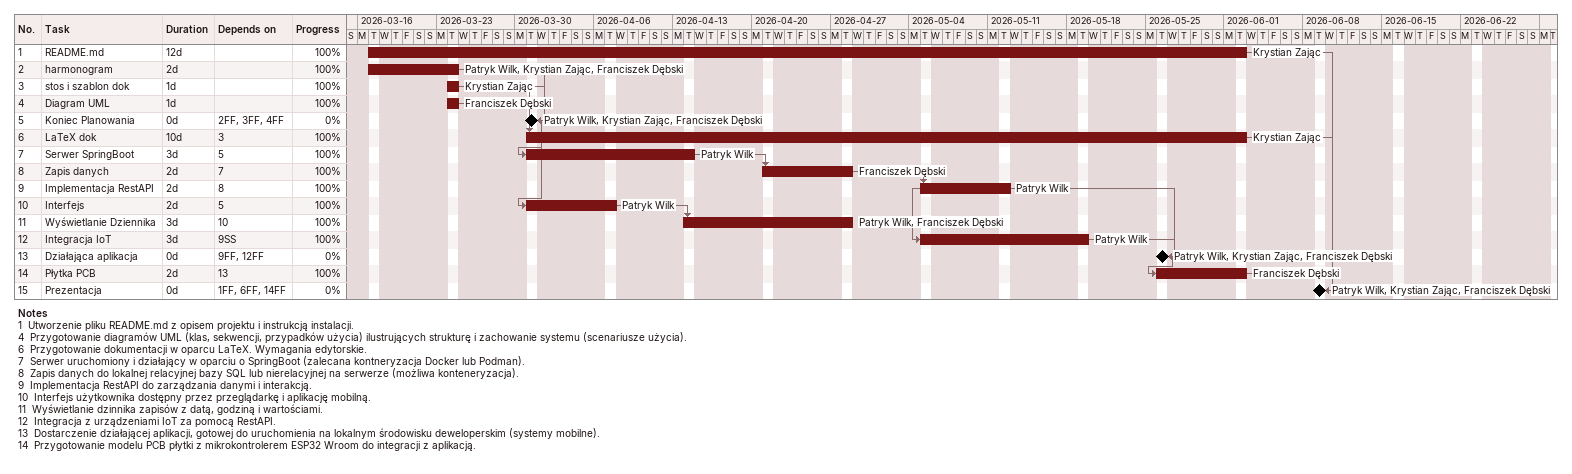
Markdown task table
| ID | Task | Duration | Start | Finish | Predecessors | Resources | % complete |
|---|---|---|---|---|---|---|---|
| 1 | README.md | 12d | 2026-03-17 | 2026-06-02 |  | Krystian Zając | 100 |
| 2 | harmonogram | 2d | 2026-03-17 | 2026-03-24 |  | Patryk Wilk, Krystian Zając, Franciszek Dębski | 100 |
| 3 | stos i szablon dok | 1d | 2026-03-24 | 2026-03-24 |  | Krystian Zając | 100 |
| 4 | Diagram UML | 1d | 2026-03-24 | 2026-03-24 |  | Franciszek Dębski | 100 |
| 5 | Koniec Planowania | 0d | 2026-03-31 | 2026-03-31 | 2FF, 3FF, 4FF | Patryk Wilk, Krystian Zając, Franciszek Dębski | 0 |
| 6 | LaTeX dok | 10d | 2026-03-31 | 2026-06-02 | 3 | Krystian Zając | 100 |
| 7 | Serwer SpringBoot | 3d | 2026-03-31 | 2026-04-14 | 5 | Patryk Wilk | 100 |
| 8 | Zapis danych | 2d | 2026-04-21 | 2026-04-28 | 7 | Franciszek Dębski | 100 |
| 9 | Implementacja RestAPI | 2d | 2026-05-05 | 2026-05-12 | 8 | Patryk Wilk | 100 |
| 10 | Interfejs | 2d | 2026-03-31 | 2026-04-07 | 5 | Patryk Wilk | 100 |
| 11 | Wyświetlanie Dziennika | 3d | 2026-04-14 | 2026-04-28 | 10 | Patryk Wilk, Franciszek Dębski | 100 |
| 12 | Integracja IoT | 3d | 2026-05-05 | 2026-05-19 | 9SS | Patryk Wilk | 100 |
| 13 | Działająca aplikacja | 0d | 2026-05-26 | 2026-05-26 | 9FF, 12FF | Patryk Wilk, Krystian Zając, Franciszek Dębski | 0 |
| 14 | Płytka PCB | 2d | 2026-05-26 | 2026-06-02 | 13 | Franciszek Dębski | 100 |
| 15 | Prezentacja | 0d | 2026-06-09 | 2026-06-09 | 1FF, 6FF, 14FF | Patryk Wilk, Krystian Zając, Franciszek Dębski | 0 |

Notes
- 1: Utworzenie pliku README.md z opisem projektu i instrukcją instalacji.
- 4: Przygotowanie diagramów UML (klas, sekwencji, przypadków użycia) ilustrujących strukturę i zachowanie systemu (scenariusze użycia).
- 6: Przygotowanie dokumentacji w oparcu LaTeX. Wymagania edytorskie.
- 7: Serwer uruchomiony i działający w oparciu o SpringBoot (zalecana kontneryzacja Docker lub Podman).
- 8: Zapis danych do lokalnej relacyjnej bazy SQL lub nierelacyjnej na serwerze (możliwa konteneryzacja).
- 9: Implementacja RestAPI do zarządzania danymi i interakcją.
- 10: Interfejs użytkownika dostępny przez przeglądarkę i aplikację mobilną.
- 11: Wyświetlanie dzinnika zapisów z datą, godziną i wartościami.
- 12: Integracja z urządzeniami IoT za pomocą RestAPI.
- 13: Dostarczenie działającej aplikacji, gotowej do uruchomienia na lokalnym środowisku deweloperskim (systemy mobilne).
- 14: Przygotowanie modelu PCB płytki z mikrokontrolerem ESP32 Wroom do integracji z aplikacją.
